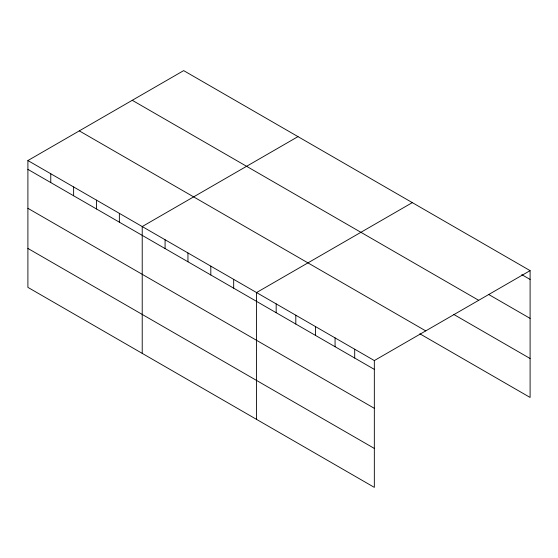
<?xml version="1.0" encoding="UTF-8"?>
<svg xmlns="http://www.w3.org/2000/svg" width="558" height="558" viewBox="0 0 558 558"><rect width="100%" height="100%" fill="white"/><g stroke="black" fill="none" stroke-linecap="round" stroke-linejoin="round"><path stroke-width="0.84" d="M27.9 160.551L374.334 360.566L374.334 487.378L27.9 287.37L27.9 160.551L183.666 70.622L530.1 270.63L530.1 397.449L419.867 333.803M297.993 136.626L142.22 226.555L142.22 353.374M412.313 202.624L256.547 292.559L256.547 419.379M374.334 360.566L530.1 270.63M521.793 274.655L530.1 279.446M488.571 294.415L530.1 318.388M132.267 100.301L478.694 300.309M453.842 314.482L530.1 358.508M79.306 130.872L425.733 330.887M27.9 169.367L374.334 369.382M27.9 208.308L374.334 408.316M27.9 248.429L374.334 448.437M354.7 349.231L354.7 358.048M335.072 337.897L335.072 346.713M315.437 326.563L315.437 335.379M295.81 315.228L295.81 324.045M276.175 303.894L276.175 312.71M233.683 279.356L233.683 288.172M210.812 266.159L210.812 274.975M187.948 252.955L187.948 261.772M165.084 239.759L165.084 248.575M119.356 213.358L119.356 222.175M96.492 200.155L96.492 208.971M73.628 186.951L73.628 195.767M50.764 173.754L50.764 182.571"/></g></svg>
